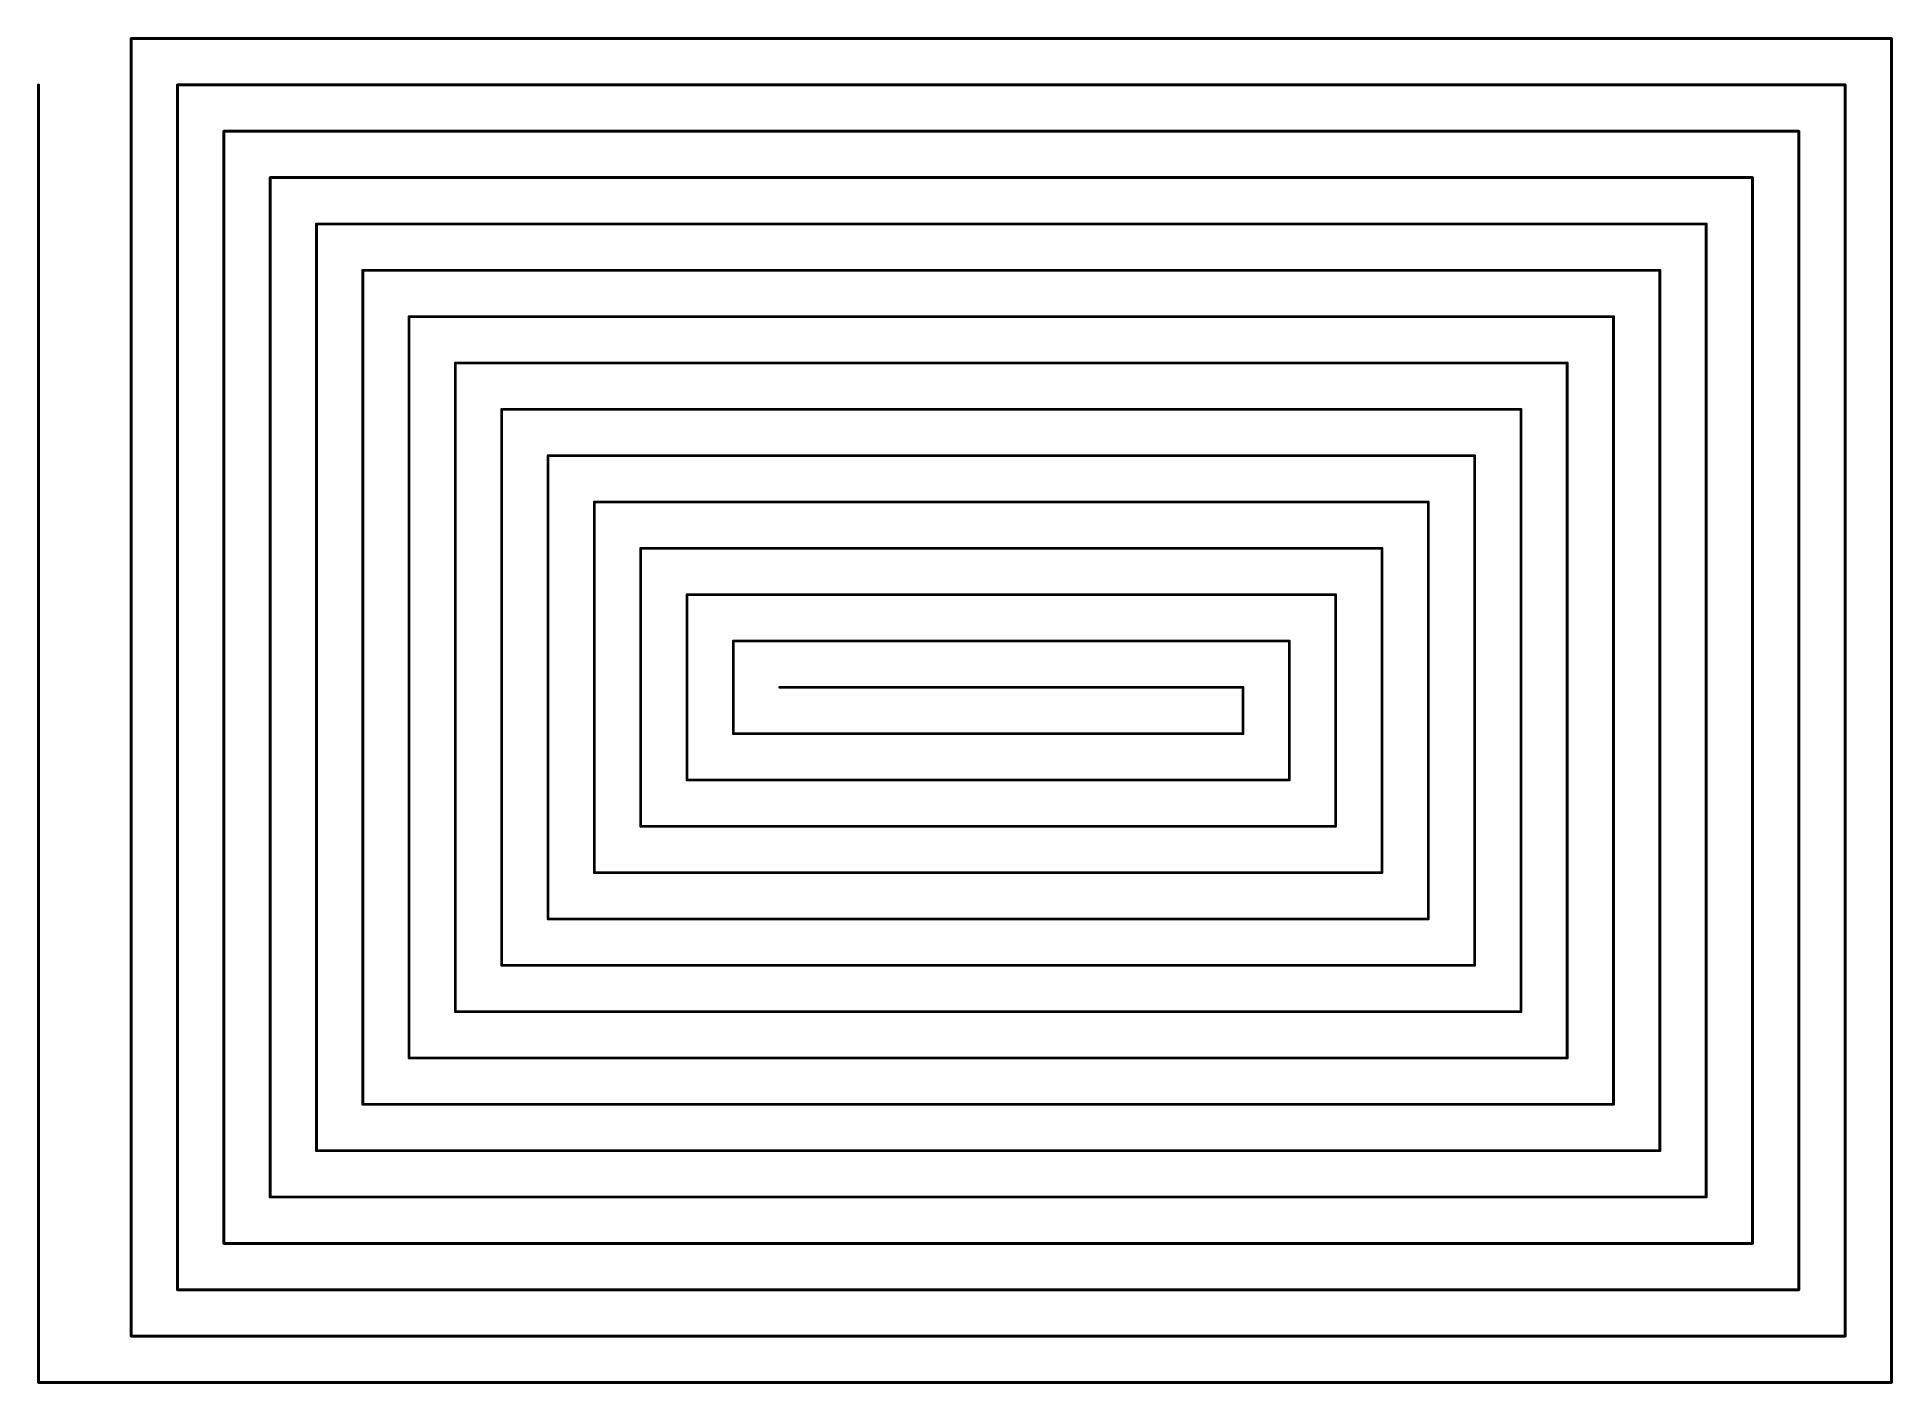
# Model space of a CAD drawing. Extents: x 25 to 127, y 2 to 76.
import ezdxf

# ---------------------------------------------------------------- set-up
doc = ezdxf.new("R2010")
doc.units = 0
doc.layers.add('91', color=122, linetype='CONTINUOUS')

msp = doc.modelspace()

# ---------------------------------------------------------------- linework, layer by layer
at = {"layer": '91', "const_width": 0.1524}
for points in [[(127, 76.2), (30.48, 76.2)], [(30.48, 76.2), (30.48, 5.08)], [(127, 2.54), (127, 76.2)], [(25.4, 73.66), (25.4, 2.54)], [(124.46, 73.66), (33.02, 73.66)], [(33.02, 73.66), (33.02, 7.62)], [(124.46, 5.08), (124.46, 73.66)], [(121.92, 71.12), (35.56, 71.12)], [(35.56, 71.12), (35.56, 10.16)], [(121.92, 7.62), (121.92, 71.12)], [(119.38, 68.58), (38.1, 68.58)], [(38.1, 68.58), (38.1, 12.7)], [(119.38, 10.16), (119.38, 68.58)], [(116.84, 66.04), (40.64, 66.04)], [(40.64, 66.04), (40.64, 15.24)], [(116.84, 12.7), (116.84, 66.04)], [(114.3, 63.5), (43.18, 63.5)], [(43.18, 63.5), (43.18, 17.78)], [(114.3, 15.24), (114.3, 63.5)], [(111.76, 60.96), (45.72, 60.96)], [(45.72, 60.96), (45.72, 20.32)], [(111.76, 17.78), (111.76, 60.96)], [(109.22, 58.42), (48.26, 58.42)], [(48.26, 58.42), (48.26, 22.86)], [(109.22, 20.32), (109.22, 58.42)], [(106.68, 55.88), (50.8, 55.88)], [(50.8, 55.88), (50.8, 25.4)], [(106.68, 22.86), (106.68, 55.88)], [(104.14, 53.34), (53.34, 53.34)], [(53.34, 53.34), (53.34, 27.94)], [(104.14, 25.4), (104.14, 53.34)], [(101.6, 50.8), (55.88, 50.8)], [(55.88, 50.8), (55.88, 30.48)], [(101.6, 27.94), (101.6, 50.8)], [(99.06, 48.26), (58.42, 48.26)], [(58.42, 48.26), (58.42, 33.02)], [(99.06, 30.48), (99.06, 48.26)], [(96.52, 45.72), (60.96, 45.72)], [(60.96, 45.72), (60.96, 35.56)], [(96.52, 33.02), (96.52, 45.72)], [(93.98, 43.18), (63.5, 43.18)], [(63.5, 43.18), (63.5, 38.1)], [(93.98, 35.56), (93.98, 43.18)], [(66.04, 40.64), (68.58, 40.64)], [(91.44, 40.64), (68.58, 40.64)], [(91.44, 38.1), (91.44, 40.64)], [(63.5, 38.1), (91.44, 38.1)], [(60.96, 35.56), (93.98, 35.56)], [(58.42, 33.02), (96.52, 33.02)], [(55.88, 30.48), (99.06, 30.48)], [(53.34, 27.94), (101.6, 27.94)], [(50.8, 25.4), (104.14, 25.4)], [(48.26, 22.86), (106.68, 22.86)], [(45.72, 20.32), (109.22, 20.32)], [(43.18, 17.78), (111.76, 17.78)], [(40.64, 15.24), (114.3, 15.24)], [(38.1, 12.7), (116.84, 12.7)], [(35.56, 10.16), (119.38, 10.16)], [(33.02, 7.62), (121.92, 7.62)], [(30.48, 5.08), (124.46, 5.08)], [(25.4, 2.54), (127, 2.54)]]:
    msp.add_lwpolyline(points, dxfattribs=at)
at = {"layer": '91', "const_width": 0.0762}
for points in [[(30.48, 76.2381, 1), (30.48, 76.1619)], [(30.5181, 76.2, 1), (30.4419, 76.2)], [(127.0381, 76.2, 1), (126.9619, 76.2)], [(127, 76.1619, 1), (127, 76.2381)], [(25.4381, 73.66, 1), (25.3619, 73.66)], [(33.02, 73.6981, 1), (33.02, 73.6219)], [(33.0581, 73.66, 1), (32.9819, 73.66)], [(124.4981, 73.66, 1), (124.4219, 73.66)], [(124.46, 73.6219, 1), (124.46, 73.6981)], [(35.56, 71.1581, 1), (35.56, 71.0819)], [(35.5981, 71.12, 1), (35.5219, 71.12)], [(121.9581, 71.12, 1), (121.8819, 71.12)], [(121.92, 71.0819, 1), (121.92, 71.1581)], [(38.1, 68.6181, 1), (38.1, 68.5419)], [(38.1381, 68.58, 1), (38.0619, 68.58)], [(119.4181, 68.58, 1), (119.3419, 68.58)], [(119.38, 68.5419, 1), (119.38, 68.6181)], [(40.64, 66.0781, 1), (40.64, 66.0019)], [(40.6781, 66.04, 1), (40.6019, 66.04)], [(116.8781, 66.04, 1), (116.8019, 66.04)], [(116.84, 66.0019, 1), (116.84, 66.0781)], [(43.18, 63.5381, 1), (43.18, 63.4619)], [(43.2181, 63.5, 1), (43.1419, 63.5)], [(114.3381, 63.5, 1), (114.2619, 63.5)], [(114.3, 63.4619, 1), (114.3, 63.5381)], [(45.72, 60.9981, 1), (45.72, 60.9219)], [(45.7581, 60.96, 1), (45.6819, 60.96)], [(111.7981, 60.96, 1), (111.7219, 60.96)], [(111.76, 60.9219, 1), (111.76, 60.9981)], [(48.26, 58.4581, 1), (48.26, 58.3819)], [(48.2981, 58.42, 1), (48.2219, 58.42)], [(109.2581, 58.42, 1), (109.1819, 58.42)], [(109.22, 58.3819, 1), (109.22, 58.4581)], [(50.8, 55.9181, 1), (50.8, 55.8419)], [(50.8381, 55.88, 1), (50.7619, 55.88)], [(106.7181, 55.88, 1), (106.6419, 55.88)], [(106.68, 55.8419, 1), (106.68, 55.9181)], [(53.34, 53.3781, 1), (53.34, 53.3019)], [(53.3781, 53.34, 1), (53.3019, 53.34)], [(104.1781, 53.34, 1), (104.1019, 53.34)], [(104.14, 53.3019, 1), (104.14, 53.3781)], [(55.88, 50.8381, 1), (55.88, 50.7619)], [(55.9181, 50.8, 1), (55.8419, 50.8)], [(101.6381, 50.8, 1), (101.5619, 50.8)], [(101.6, 50.7619, 1), (101.6, 50.8381)], [(58.42, 48.2981, 1), (58.42, 48.2219)], [(58.4581, 48.26, 1), (58.3819, 48.26)], [(99.0981, 48.26, 1), (99.0219, 48.26)], [(99.06, 48.2219, 1), (99.06, 48.2981)], [(60.96, 45.7581, 1), (60.96, 45.6819)], [(60.9981, 45.72, 1), (60.9219, 45.72)], [(96.5581, 45.72, 1), (96.4819, 45.72)], [(96.52, 45.6819, 1), (96.52, 45.7581)], [(63.5, 43.2181, 1), (63.5, 43.1419)], [(63.5381, 43.18, 1), (63.4619, 43.18)], [(94.0181, 43.18, 1), (93.9419, 43.18)], [(93.98, 43.1419, 1), (93.98, 43.2181)], [(66.04, 40.6781, 1), (66.04, 40.6019)], [(68.58, 40.6781, 1), (68.58, 40.6019)], [(68.58, 40.6019, 1), (68.58, 40.6781)], [(91.4781, 40.64, 1), (91.4019, 40.64)], [(91.44, 40.6019, 1), (91.44, 40.6781)], [(63.5, 38.1381, 1), (63.5, 38.0619)], [(63.4619, 38.1, 1), (63.5381, 38.1)], [(91.4019, 38.1, 1), (91.4781, 38.1)], [(91.44, 38.0619, 1), (91.44, 38.1381)], [(60.96, 35.5981, 1), (60.96, 35.5219)], [(93.98, 35.5219, 1), (93.98, 35.5981)], [(60.9219, 35.56, 1), (60.9981, 35.56)], [(93.9419, 35.56, 1), (94.0181, 35.56)], [(58.42, 33.0581, 1), (58.42, 32.9819)], [(58.3819, 33.02, 1), (58.4581, 33.02)], [(96.4819, 33.02, 1), (96.5581, 33.02)], [(96.52, 32.9819, 1), (96.52, 33.0581)], [(55.88, 30.5181, 1), (55.88, 30.4419)], [(99.06, 30.4419, 1), (99.06, 30.5181)], [(55.8419, 30.48, 1), (55.9181, 30.48)], [(99.0219, 30.48, 1), (99.0981, 30.48)], [(53.34, 27.9781, 1), (53.34, 27.9019)], [(53.3019, 27.94, 1), (53.3781, 27.94)], [(101.5619, 27.94, 1), (101.6381, 27.94)], [(101.6, 27.9019, 1), (101.6, 27.9781)], [(50.8, 25.4381, 1), (50.8, 25.3619)], [(50.7619, 25.4, 1), (50.8381, 25.4)], [(104.1019, 25.4, 1), (104.1781, 25.4)], [(104.14, 25.3619, 1), (104.14, 25.4381)], [(48.26, 22.8981, 1), (48.26, 22.8219)], [(48.2219, 22.86, 1), (48.2981, 22.86)], [(106.6419, 22.86, 1), (106.7181, 22.86)], [(106.68, 22.8219, 1), (106.68, 22.8981)], [(45.72, 20.3581, 1), (45.72, 20.2819)], [(45.6819, 20.32, 1), (45.7581, 20.32)], [(109.1819, 20.32, 1), (109.2581, 20.32)], [(109.22, 20.2819, 1), (109.22, 20.3581)], [(43.18, 17.8181, 1), (43.18, 17.7419)], [(43.1419, 17.78, 1), (43.2181, 17.78)], [(111.7219, 17.78, 1), (111.7981, 17.78)], [(111.76, 17.7419, 1), (111.76, 17.8181)], [(40.64, 15.2781, 1), (40.64, 15.2019)], [(40.6019, 15.24, 1), (40.6781, 15.24)], [(114.2619, 15.24, 1), (114.3381, 15.24)], [(114.3, 15.2019, 1), (114.3, 15.2781)], [(38.1, 12.7381, 1), (38.1, 12.6619)], [(38.0619, 12.7, 1), (38.1381, 12.7)], [(116.8019, 12.7, 1), (116.8781, 12.7)], [(116.84, 12.6619, 1), (116.84, 12.7381)], [(35.56, 10.1981, 1), (35.56, 10.1219)], [(35.5219, 10.16, 1), (35.5981, 10.16)], [(119.3419, 10.16, 1), (119.4181, 10.16)], [(119.38, 10.1219, 1), (119.38, 10.1981)], [(33.02, 7.6581, 1), (33.02, 7.5819)], [(32.9819, 7.62, 1), (33.0581, 7.62)], [(121.8819, 7.62, 1), (121.9581, 7.62)], [(121.92, 7.5819, 1), (121.92, 7.6581)], [(30.48, 5.1181, 1), (30.48, 5.0419)], [(30.4419, 5.08, 1), (30.5181, 5.08)], [(124.4219, 5.08, 1), (124.4981, 5.08)], [(124.46, 5.0419, 1), (124.46, 5.1181)], [(25.4, 2.5781, 1), (25.4, 2.5019)], [(25.3619, 2.54, 1), (25.4381, 2.54)], [(126.9619, 2.54, 1), (127.0381, 2.54)], [(127, 2.5019, 1), (127, 2.5781)]]:
    msp.add_lwpolyline(points, format="xyb", dxfattribs=at)

doc.saveas('drawing.dxf')
